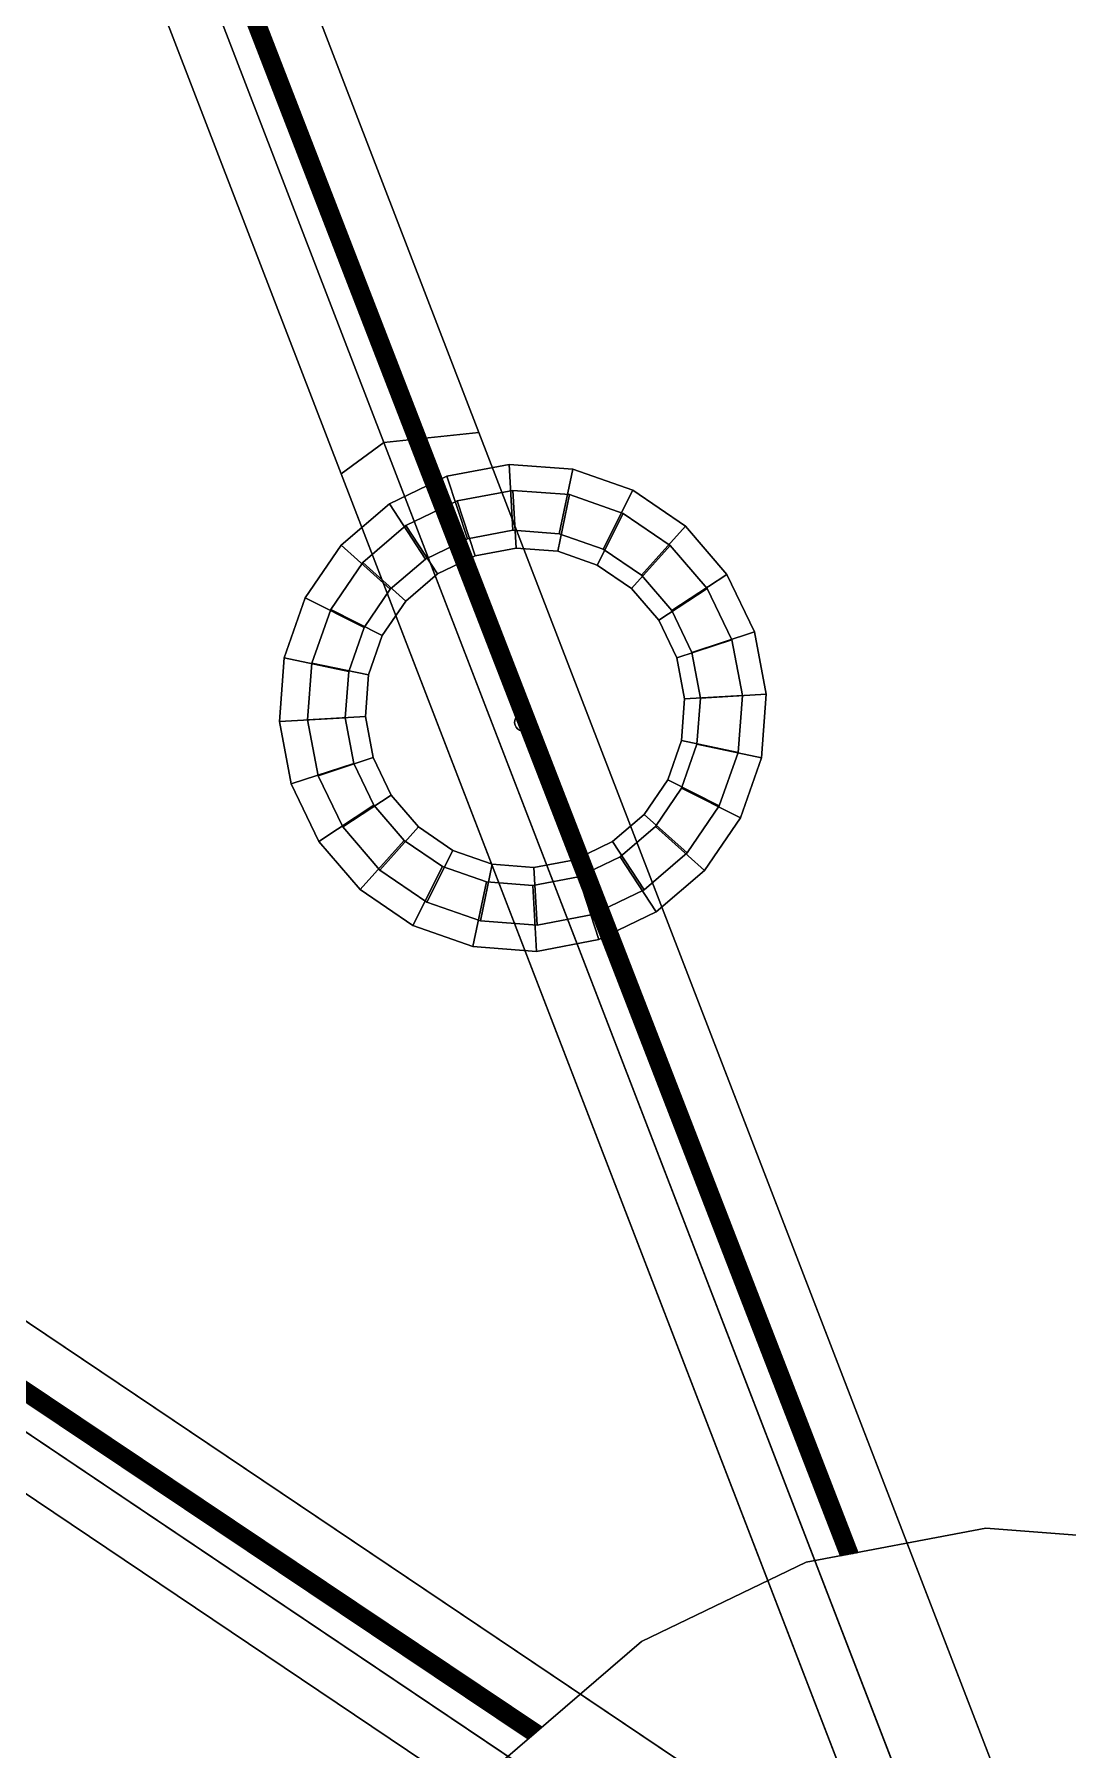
# Model space of a CAD drawing. Header units: inches. Extents: x -2 to 2474, y 1 to 287.
# Drawn here: x 166.411 to 166.795, y 175.683 to 176.321 of the extents above; entities that cross this region are included whole.
import ezdxf

# ---------------------------------------------------------------- set-up
doc = ezdxf.new("R2010")
doc.units = ezdxf.units.IN
doc.header["$MEASUREMENT"] = 0
doc.layers.add('DLX_LUM', color=7, linetype='Continuous', true_color=0xffd400)

msp = doc.modelspace()

# ---------------------------------------------------------------- linework, layer by layer
at = {"layer": 'DLX_LUM'}
for points in [[(166.71096, 175.75519, 0), (166.14616, 177.21334, 0)], [(166.14616, 177.21334, 0), (166.71096, 175.75519, 0)], [(166.71112, 175.75522, 0), (166.14626, 177.21357, 0)], [(166.14626, 177.21357, 0), (166.71112, 175.75522, 0)], [(166.71101, 175.7552, 0), (166.14628, 177.21319, 0)], [(166.14628, 177.21319, 0), (166.71101, 175.7552, 0)], [(166.7115, 175.75529, 0), (166.14655, 177.21385, 0)], [(166.14655, 177.21385, 0), (166.7115, 175.75529, 0)], [(166.71128, 175.75525, 0), (166.14659, 177.21313, 0)], [(166.14659, 177.21313, 0), (166.71128, 175.75525, 0)], [(166.71206, 175.7554, 0), (166.14702, 177.21418, 0)], [(166.14702, 177.21418, 0), (166.71206, 175.7554, 0)], [(166.71174, 175.75533, 0), (166.14708, 177.21315, 0)], [(166.14708, 177.21315, 0), (166.71174, 175.75533, 0)], [(166.71277, 175.75553, 0), (166.14765, 177.21453, 0)], [(166.14765, 177.21453, 0), (166.71277, 175.75553, 0)], [(166.71238, 175.75545, 0), (166.14771, 177.21327, 0)], [(166.14771, 177.21327, 0), (166.71238, 175.75545, 0)], [(166.71357, 175.75568, 0), (166.14837, 177.21487, 0)], [(166.14837, 177.21487, 0), (166.71357, 175.75568, 0)], [(166.71313, 175.7556, 0), (166.14845, 177.21347, 0)], [(166.14845, 177.21347, 0), (166.71313, 175.7556, 0)], [(166.71441, 175.75584, 0), (166.14916, 177.21519, 0)], [(166.14916, 177.21519, 0), (166.71441, 175.75584, 0)], [(166.14924, 177.21373, 0), (166.71396, 175.75575, 0)], [(166.71396, 175.75575, 0), (166.14924, 177.21373, 0)], [(166.14994, 177.21545, 0), (166.71524, 175.756, 0)], [(166.71524, 175.756, 0), (166.14994, 177.21545, 0)], [(166.15002, 177.21405, 0), (166.7148, 175.75591, 0)], [(166.7148, 175.75591, 0), (166.15002, 177.21405, 0)], [(166.15068, 177.21565, 0), (166.716, 175.75614, 0)], [(166.716, 175.75614, 0), (166.15068, 177.21565, 0)], [(166.15074, 177.21439, 0), (166.71561, 175.75606, 0)], [(166.71561, 175.75606, 0), (166.15074, 177.21439, 0)], [(166.15131, 177.21577, 0), (166.71663, 175.75626, 0)], [(166.71663, 175.75626, 0), (166.15131, 177.21577, 0)], [(166.15137, 177.21474, 0), (166.71631, 175.7562, 0)], [(166.71631, 175.7562, 0), (166.15137, 177.21474, 0)], [(166.1518, 177.21579, 0), (166.7171, 175.75635, 0)], [(166.7171, 175.75635, 0), (166.1518, 177.21579, 0)], [(166.15184, 177.21507, 0), (166.71687, 175.7563, 0)], [(166.71687, 175.7563, 0), (166.15184, 177.21507, 0)], [(166.15211, 177.21573, 0), (166.71737, 175.7564, 0)], [(166.71737, 175.7564, 0), (166.15211, 177.21573, 0)], [(166.15213, 177.21535, 0), (166.71725, 175.75638, 0)], [(166.71725, 175.75638, 0), (166.15213, 177.21535, 0)], [(166.15223, 177.21558, 0), (166.71742, 175.7564, 0)], [(166.71742, 175.7564, 0), (166.15223, 177.21558, 0)], [(166.57638, 176.17295, 0), (166.34686, 176.76831, 0)], [(166.34686, 176.76831, 0), (166.57638, 176.17295, 0)], [(166.34686, 176.76831, 0), (166.57638, 176.17295, 0)], [(166.57638, 176.17295, 0), (166.34686, 176.76831, 0)], [(166.54108, 176.16919, 0), (166.31156, 176.76454, 0)], [(166.31156, 176.76454, 0), (166.54108, 176.16919, 0)], [(166.54108, 176.16919, 0), (166.31156, 176.76454, 0)], [(166.31156, 176.76454, 0), (166.54108, 176.16919, 0)], [(166.52519, 176.15761, 0), (166.29567, 176.75297, 0)], [(166.29567, 176.75297, 0), (166.52519, 176.15761, 0)], [(166.29567, 176.75297, 0), (166.52519, 176.15761, 0)], [(166.52519, 176.15761, 0), (166.29567, 176.75297, 0)], [(166.59483, 175.68714, 0), (165.29177, 176.56057, 0)], [(165.29177, 176.56057, 0), (166.59483, 175.68714, 0)], [(166.59512, 175.68739, 0), (165.29185, 176.56097, 0)], [(165.29185, 176.56097, 0), (166.59512, 175.68739, 0)], [(166.59556, 175.68777, 0), (165.29205, 176.56151, 0)], [(165.29205, 176.56151, 0), (166.59556, 175.68777, 0)], [(166.59612, 175.68825, 0), (165.29236, 176.56215, 0)], [(165.29236, 176.56215, 0), (166.59612, 175.68825, 0)], [(166.59531, 175.68755, 0), (165.29268, 176.5607, 0)], [(165.29268, 176.5607, 0), (166.59531, 175.68755, 0)], [(166.59675, 175.68879, 0), (165.29276, 176.56285, 0)], [(165.29276, 176.56285, 0), (166.59675, 175.68879, 0)], [(166.59581, 175.68798, 0), (165.29314, 176.56116, 0)], [(165.29314, 176.56116, 0), (166.59581, 175.68798, 0)], [(166.59741, 175.68936, 0), (165.29322, 176.56356, 0)], [(165.29322, 176.56356, 0), (166.59741, 175.68936, 0)], [(166.5964, 175.68849, 0), (165.29362, 176.56175, 0)], [(165.29362, 176.56175, 0), (166.5964, 175.68849, 0)], [(165.29371, 176.56423, 0), (166.59807, 175.68992, 0)], [(166.59807, 175.68992, 0), (165.29371, 176.56423, 0)], [(165.29412, 176.56241, 0), (166.59706, 175.68905, 0)], [(166.59706, 175.68905, 0), (165.29412, 176.56241, 0)], [(165.2942, 176.56481, 0), (166.59866, 175.69043, 0)], [(166.59866, 175.69043, 0), (165.2942, 176.56481, 0)], [(165.29458, 176.56312, 0), (166.59772, 175.68962, 0)], [(166.59772, 175.68962, 0), (165.29458, 176.56312, 0)], [(165.29465, 176.56527, 0), (166.59916, 175.69086, 0)], [(166.59916, 175.69086, 0), (165.29465, 176.56527, 0)], [(165.29497, 176.56382, 0), (166.59835, 175.69017, 0)], [(166.59835, 175.69017, 0), (165.29497, 176.56382, 0)], [(165.29504, 176.56558, 0), (166.59953, 175.69118, 0)], [(166.59953, 175.69118, 0), (165.29504, 176.56558, 0)], [(165.29528, 176.56446, 0), (166.59891, 175.69064, 0)], [(166.59891, 175.69064, 0), (165.29528, 176.56446, 0)], [(165.29533, 176.5657, 0), (166.59974, 175.69136, 0)], [(166.59974, 175.69136, 0), (165.29533, 176.5657, 0)], [(165.29549, 176.565, 0), (166.59935, 175.69102, 0)], [(166.59935, 175.69102, 0), (165.29549, 176.565, 0)], [(165.29551, 176.56564, 0), (166.59978, 175.69139, 0)], [(166.59978, 175.69139, 0), (165.29551, 176.56564, 0)], [(165.29556, 176.5654, 0), (166.59965, 175.69128, 0)], [(166.59965, 175.69128, 0), (165.29556, 176.5654, 0)], [(166.59469, 175.68702, 0), (165.29183, 176.56033, 0)], [(165.29183, 176.56033, 0), (166.59469, 175.68702, 0)], [(166.59474, 175.68705, 0), (165.292, 176.56027, 0)], [(165.292, 176.56027, 0), (166.59474, 175.68705, 0)], [(166.59495, 175.68723, 0), (165.2923, 176.5604, 0)], [(165.2923, 176.5604, 0), (166.59495, 175.68723, 0)], [(166.54108, 176.16919, 0), (166.57638, 176.17295, 0)], [(166.57638, 176.17295, 0), (166.54108, 176.16919, 0)], [(166.57638, 176.17295, 0), (166.54108, 176.16919, 0)], [(166.54108, 176.16919, 0), (166.57638, 176.17295, 0)], [(166.57638, 176.17295, 0), (166.79282, 175.61154, 0)], [(166.79282, 175.61154, 0), (166.57638, 176.17295, 0)], [(166.57638, 176.17295, 0), (166.79802, 175.59805, 0)], [(166.79802, 175.59805, 0), (166.57638, 176.17295, 0)], [(166.52519, 176.15761, 0), (166.54108, 176.16919, 0)], [(166.54108, 176.16919, 0), (166.52519, 176.15761, 0)], [(166.52519, 176.15761, 0), (166.54108, 176.16919, 0)], [(166.54108, 176.16919, 0), (166.52519, 176.15761, 0)], [(166.75778, 175.6071, 0), (166.54108, 176.16919, 0)], [(166.54108, 176.16919, 0), (166.75778, 175.6071, 0)], [(166.54108, 176.16919, 0), (166.769, 175.57798, 0)], [(166.769, 175.57798, 0), (166.54108, 176.16919, 0)], [(166.56446, 176.15671, 0), (166.58772, 176.1611, 0)], [(166.58772, 176.1611, 0), (166.56446, 176.15671, 0)], [(166.58908, 176.13659, 0), (166.58772, 176.1611, 0)], [(166.58772, 176.1611, 0), (166.61134, 176.15931, 0)], [(166.58772, 176.1611, 0), (166.58908, 176.13659, 0)], [(166.61134, 176.15931, 0), (166.58772, 176.1611, 0)], [(166.60631, 176.13529, 0), (166.61134, 176.15931, 0)], [(166.61134, 176.15931, 0), (166.60631, 176.13529, 0)], [(166.61134, 176.15931, 0), (166.63368, 176.15148, 0)], [(166.63368, 176.15148, 0), (166.61134, 176.15931, 0)], [(166.73031, 175.62558, 0), (166.52519, 176.15761, 0)], [(166.75256, 175.56784, 0), (166.52519, 176.15761, 0)], [(166.52519, 176.15761, 0), (166.73031, 175.62558, 0)], [(166.52519, 176.15761, 0), (166.75256, 175.56784, 0)], [(166.54311, 176.14644, 0), (166.56446, 176.15671, 0)], [(166.56446, 176.15671, 0), (166.54311, 176.14644, 0)], [(166.57211, 176.13339, 0), (166.56446, 176.15671, 0)], [(166.56446, 176.15671, 0), (166.57211, 176.13339, 0)], [(166.52516, 176.13101, 0), (166.54311, 176.14644, 0)], [(166.54311, 176.14644, 0), (166.52516, 176.13101, 0)], [(166.55655, 176.1259, 0), (166.54311, 176.14644, 0)], [(166.54311, 176.14644, 0), (166.55655, 176.1259, 0)], [(166.56829, 176.14752, 0), (166.54923, 176.13836, 0)], [(166.54923, 176.13836, 0), (166.56829, 176.14752, 0)], [(166.58906, 176.15144, 0), (166.56829, 176.14752, 0)], [(166.56829, 176.14752, 0), (166.58906, 176.15144, 0)], [(166.56829, 176.14752, 0), (166.575, 176.12708, 0)], [(166.575, 176.12708, 0), (166.56829, 176.14752, 0)], [(166.61015, 176.14985, 0), (166.58906, 176.15144, 0)], [(166.58906, 176.15144, 0), (166.59026, 176.12996, 0)], [(166.59026, 176.12996, 0), (166.58906, 176.15144, 0)], [(166.58906, 176.15144, 0), (166.61015, 176.14985, 0)], [(166.61015, 176.14985, 0), (166.60574, 176.12879, 0)], [(166.60574, 176.12879, 0), (166.61015, 176.14985, 0)], [(166.6301, 176.14285, 0), (166.61015, 176.14985, 0)], [(166.61015, 176.14985, 0), (166.6301, 176.14285, 0)], [(166.62261, 176.12957, 0), (166.63368, 176.15148, 0)], [(166.63368, 176.15148, 0), (166.62261, 176.12957, 0)], [(166.63368, 176.15148, 0), (166.65324, 176.13813, 0)], [(166.65324, 176.13813, 0), (166.63368, 176.15148, 0)], [(166.6301, 176.14285, 0), (166.62039, 176.12366, 0)], [(166.62039, 176.12366, 0), (166.6301, 176.14285, 0)], [(166.64756, 176.13093, 0), (166.6301, 176.14285, 0)], [(166.6301, 176.14285, 0), (166.64756, 176.13093, 0)], [(166.54923, 176.13836, 0), (166.5332, 176.12457, 0)], [(166.5332, 176.12457, 0), (166.54923, 176.13836, 0)], [(166.54923, 176.13836, 0), (166.56101, 176.12035, 0)], [(166.56101, 176.12035, 0), (166.54923, 176.13836, 0)], [(166.55655, 176.1259, 0), (166.57211, 176.13339, 0)], [(166.57211, 176.13339, 0), (166.55655, 176.1259, 0)], [(166.57211, 176.13339, 0), (166.58908, 176.13659, 0)], [(166.58908, 176.13659, 0), (166.57211, 176.13339, 0)], [(166.58908, 176.13659, 0), (166.60631, 176.13529, 0)], [(166.60631, 176.13529, 0), (166.58908, 176.13659, 0)], [(166.60631, 176.13529, 0), (166.62261, 176.12957, 0)], [(166.62261, 176.12957, 0), (166.60631, 176.13529, 0)], [(166.63687, 176.11984, 0), (166.65324, 176.13813, 0)], [(166.65324, 176.13813, 0), (166.63687, 176.11984, 0)], [(166.65324, 176.13813, 0), (166.66867, 176.12017, 0)], [(166.66867, 176.12017, 0), (166.65324, 176.13813, 0)], [(166.51181, 176.11145, 0), (166.52516, 176.13101, 0)], [(166.52516, 176.13101, 0), (166.51181, 176.11145, 0)], [(166.54345, 176.11464, 0), (166.52516, 176.13101, 0)], [(166.52516, 176.13101, 0), (166.54345, 176.11464, 0)], [(166.56101, 176.12035, 0), (166.575, 176.12708, 0)], [(166.575, 176.12708, 0), (166.56101, 176.12035, 0)], [(166.575, 176.12708, 0), (166.59026, 176.12996, 0)], [(166.59026, 176.12996, 0), (166.575, 176.12708, 0)], [(166.59026, 176.12996, 0), (166.60574, 176.12879, 0)], [(166.60574, 176.12879, 0), (166.59026, 176.12996, 0)], [(166.60574, 176.12879, 0), (166.62039, 176.12366, 0)], [(166.62039, 176.12366, 0), (166.60574, 176.12879, 0)], [(166.62261, 176.12957, 0), (166.63687, 176.11984, 0)], [(166.63687, 176.11984, 0), (166.62261, 176.12957, 0)], [(166.64756, 176.13093, 0), (166.63322, 176.1149, 0)], [(166.63322, 176.1149, 0), (166.64756, 176.13093, 0)], [(166.66134, 176.1149, 0), (166.64756, 176.13093, 0)], [(166.64756, 176.13093, 0), (166.66134, 176.1149, 0)], [(166.5332, 176.12457, 0), (166.52128, 176.10711, 0)], [(166.52128, 176.10711, 0), (166.5332, 176.12457, 0)], [(166.5332, 176.12457, 0), (166.54923, 176.11023, 0)], [(166.54923, 176.11023, 0), (166.5332, 176.12457, 0)], [(166.54345, 176.11464, 0), (166.55655, 176.1259, 0)], [(166.55655, 176.1259, 0), (166.54345, 176.11464, 0)], [(166.54923, 176.11023, 0), (166.56101, 176.12035, 0)], [(166.56101, 176.12035, 0), (166.54923, 176.11023, 0)], [(166.62039, 176.12366, 0), (166.63322, 176.1149, 0)], [(166.63322, 176.1149, 0), (166.62039, 176.12366, 0)], [(166.53371, 176.10038, 0), (166.54345, 176.11464, 0)], [(166.54345, 176.11464, 0), (166.53371, 176.10038, 0)], [(166.63322, 176.1149, 0), (166.64334, 176.10313, 0)], [(166.64334, 176.10313, 0), (166.63322, 176.1149, 0)], [(166.63687, 176.11984, 0), (166.64813, 176.10674, 0)], [(166.64813, 176.10674, 0), (166.63687, 176.11984, 0)], [(166.66134, 176.1149, 0), (166.64334, 176.10313, 0)], [(166.64334, 176.10313, 0), (166.66134, 176.1149, 0)], [(166.64813, 176.10674, 0), (166.66867, 176.12017, 0)], [(166.66867, 176.12017, 0), (166.64813, 176.10674, 0)], [(166.67051, 176.09585, 0), (166.66134, 176.1149, 0)], [(166.66134, 176.1149, 0), (166.67051, 176.09585, 0)], [(166.66867, 176.12017, 0), (166.67894, 176.09883, 0)], [(166.67894, 176.09883, 0), (166.66867, 176.12017, 0)], [(166.50398, 176.08911, 0), (166.51181, 176.11145, 0)], [(166.51181, 176.11145, 0), (166.50398, 176.08911, 0)], [(166.53371, 176.10038, 0), (166.51181, 176.11145, 0)], [(166.51181, 176.11145, 0), (166.53371, 176.10038, 0)], [(166.54048, 176.09741, 0), (166.54923, 176.11023, 0)], [(166.54923, 176.11023, 0), (166.54048, 176.09741, 0)], [(166.52128, 176.10711, 0), (166.51429, 176.08716, 0)], [(166.51429, 176.08716, 0), (166.52128, 176.10711, 0)], [(166.52128, 176.10711, 0), (166.54048, 176.09741, 0)], [(166.54048, 176.09741, 0), (166.52128, 176.10711, 0)], [(166.64334, 176.10313, 0), (166.65007, 176.08913, 0)], [(166.65007, 176.08913, 0), (166.64334, 176.10313, 0)], [(166.64813, 176.10674, 0), (166.65562, 176.09118, 0)], [(166.65562, 176.09118, 0), (166.64813, 176.10674, 0)], [(166.528, 176.08408, 0), (166.53371, 176.10038, 0)], [(166.53371, 176.10038, 0), (166.528, 176.08408, 0)], [(166.53534, 176.08276, 0), (166.54048, 176.09741, 0)], [(166.54048, 176.09741, 0), (166.53534, 176.08276, 0)], [(166.67051, 176.09585, 0), (166.65007, 176.08913, 0)], [(166.65007, 176.08913, 0), (166.67051, 176.09585, 0)], [(166.65562, 176.09118, 0), (166.67894, 176.09883, 0)], [(166.67894, 176.09883, 0), (166.65562, 176.09118, 0)], [(166.67442, 176.07507, 0), (166.67051, 176.09585, 0)], [(166.67051, 176.09585, 0), (166.67442, 176.07507, 0)], [(166.67894, 176.09883, 0), (166.68332, 176.07557, 0)], [(166.68332, 176.07557, 0), (166.67894, 176.09883, 0)], [(166.50219, 176.06549, 0), (166.50398, 176.08911, 0)], [(166.50398, 176.08911, 0), (166.50219, 176.06549, 0)], [(166.528, 176.08408, 0), (166.50398, 176.08911, 0)], [(166.50398, 176.08911, 0), (166.528, 176.08408, 0)], [(166.65007, 176.08913, 0), (166.65294, 176.07387, 0)], [(166.65294, 176.07387, 0), (166.65007, 176.08913, 0)], [(166.65562, 176.09118, 0), (166.65882, 176.0742, 0)], [(166.65882, 176.0742, 0), (166.65562, 176.09118, 0)], [(166.51429, 176.08716, 0), (166.5127, 176.06608, 0)], [(166.5127, 176.06608, 0), (166.51429, 176.08716, 0)], [(166.51429, 176.08716, 0), (166.53534, 176.08276, 0)], [(166.53534, 176.08276, 0), (166.51429, 176.08716, 0)], [(166.5267, 176.06686, 0), (166.528, 176.08408, 0)], [(166.528, 176.08408, 0), (166.5267, 176.06686, 0)], [(166.53417, 176.06727, 0), (166.53534, 176.08276, 0)], [(166.53534, 176.08276, 0), (166.53417, 176.06727, 0)], [(166.65294, 176.07387, 0), (166.65177, 176.05839, 0)], [(166.65177, 176.05839, 0), (166.65294, 176.07387, 0)], [(166.67442, 176.07507, 0), (166.65294, 176.07387, 0)], [(166.65294, 176.07387, 0), (166.67442, 176.07507, 0)], [(166.65882, 176.0742, 0), (166.65752, 176.05698, 0)], [(166.65752, 176.05698, 0), (166.65882, 176.0742, 0)], [(166.68332, 176.07557, 0), (166.65882, 176.0742, 0)], [(166.65882, 176.0742, 0), (166.68332, 176.07557, 0)], [(166.67283, 176.05399, 0), (166.67442, 176.07507, 0)], [(166.67442, 176.07507, 0), (166.67283, 176.05399, 0)], [(166.68154, 176.05195, 0), (166.68332, 176.07557, 0)], [(166.68332, 176.07557, 0), (166.68154, 176.05195, 0)], [(166.5267, 176.06686, 0), (166.50219, 176.06549, 0)], [(166.50219, 176.06549, 0), (166.5267, 176.06686, 0)], [(166.50219, 176.06549, 0), (166.50658, 176.04223, 0)], [(166.50658, 176.04223, 0), (166.50219, 176.06549, 0)], [(166.53417, 176.06727, 0), (166.5127, 176.06608, 0)], [(166.5127, 176.06608, 0), (166.53417, 176.06727, 0)], [(166.5127, 176.06608, 0), (166.51661, 176.0453, 0)], [(166.51661, 176.0453, 0), (166.5127, 176.06608, 0)], [(166.5299, 176.04988, 0), (166.5267, 176.06686, 0)], [(166.5267, 176.06686, 0), (166.5299, 176.04988, 0)], [(166.53705, 176.05201, 0), (166.53417, 176.06727, 0)], [(166.53417, 176.06727, 0), (166.53705, 176.05201, 0)], [(166.58977, 176.06579, 0), (166.58971, 176.06495, 0)], [(166.58971, 176.06495, 0), (166.58977, 176.06579, 0)], [(166.58971, 176.06495, 0), (166.58977, 176.06579, 0)], [(166.58977, 176.06579, 0), (166.58971, 176.06495, 0)], [(166.58971, 176.06495, 0), (166.58986, 176.06412, 0)], [(166.58986, 176.06412, 0), (166.58971, 176.06495, 0)], [(166.58971, 176.06495, 0), (166.58971, 176.06495, 0)], [(166.58986, 176.06412, 0), (166.58971, 176.06495, 0)], [(166.58971, 176.06495, 0), (166.58971, 176.06495, 0)], [(166.58971, 176.06495, 0), (166.58986, 176.06412, 0)], [(166.59005, 176.06659, 0), (166.58977, 176.06579, 0)], [(166.58977, 176.06579, 0), (166.59005, 176.06659, 0)], [(166.58977, 176.06579, 0), (166.59005, 176.06659, 0)], [(166.59005, 176.06659, 0), (166.58977, 176.06579, 0)], [(166.58977, 176.06579, 0), (166.58977, 176.06579, 0)], [(166.58977, 176.06579, 0), (166.58977, 176.06579, 0)], [(166.58986, 176.06412, 0), (166.59023, 176.06335, 0)], [(166.59023, 176.06335, 0), (166.58986, 176.06412, 0)], [(166.58986, 176.06412, 0), (166.58986, 176.06412, 0)], [(166.59023, 176.06335, 0), (166.58986, 176.06412, 0)], [(166.58986, 176.06412, 0), (166.58986, 176.06412, 0)], [(166.58986, 176.06412, 0), (166.59023, 176.06335, 0)], [(166.59053, 176.06729, 0), (166.59005, 176.06659, 0)], [(166.59005, 176.06659, 0), (166.59053, 176.06729, 0)], [(166.59005, 176.06659, 0), (166.59053, 176.06729, 0)], [(166.59053, 176.06729, 0), (166.59005, 176.06659, 0)], [(166.59005, 176.06659, 0), (166.59005, 176.06659, 0)], [(166.59005, 176.06659, 0), (166.59005, 176.06659, 0)], [(166.59023, 176.06335, 0), (166.59078, 176.06271, 0)], [(166.59078, 176.06271, 0), (166.59023, 176.06335, 0)], [(166.59023, 176.06335, 0), (166.59023, 176.06335, 0)], [(166.59078, 176.06271, 0), (166.59023, 176.06335, 0)], [(166.59023, 176.06335, 0), (166.59023, 176.06335, 0)], [(166.59023, 176.06335, 0), (166.59078, 176.06271, 0)], [(166.59117, 176.06784, 0), (166.59053, 176.06729, 0)], [(166.59053, 176.06729, 0), (166.59117, 176.06784, 0)], [(166.59053, 176.06729, 0), (166.59117, 176.06784, 0)], [(166.59117, 176.06784, 0), (166.59053, 176.06729, 0)], [(166.59053, 176.06729, 0), (166.59053, 176.06729, 0)], [(166.59053, 176.06729, 0), (166.59053, 176.06729, 0)], [(166.59193, 176.0682, 0), (166.59117, 176.06784, 0)], [(166.59117, 176.06784, 0), (166.59193, 176.0682, 0)], [(166.59117, 176.06784, 0), (166.59193, 176.0682, 0)], [(166.59193, 176.0682, 0), (166.59117, 176.06784, 0)], [(166.59117, 176.06784, 0), (166.59117, 176.06784, 0)], [(166.59117, 176.06784, 0), (166.59117, 176.06784, 0)], [(166.59276, 176.06836, 0), (166.59193, 176.0682, 0)], [(166.59193, 176.0682, 0), (166.59276, 176.06836, 0)], [(166.59276, 176.06836, 0), (166.59193, 176.0682, 0)], [(166.59193, 176.0682, 0), (166.59276, 176.06836, 0)], [(166.59193, 176.0682, 0), (166.59193, 176.0682, 0)], [(166.59193, 176.0682, 0), (166.59193, 176.0682, 0)], [(166.5936, 176.0683, 0), (166.59276, 176.06836, 0)], [(166.59276, 176.06836, 0), (166.59276, 176.06836, 0)], [(166.59276, 176.06836, 0), (166.5936, 176.0683, 0)], [(166.5936, 176.0683, 0), (166.59276, 176.06836, 0)], [(166.59276, 176.06836, 0), (166.59276, 176.06836, 0)], [(166.59276, 176.06836, 0), (166.5936, 176.0683, 0)], [(166.5944, 176.06802, 0), (166.5936, 176.0683, 0)], [(166.5936, 176.0683, 0), (166.5936, 176.0683, 0)], [(166.5936, 176.0683, 0), (166.5944, 176.06802, 0)], [(166.5944, 176.06802, 0), (166.5936, 176.0683, 0)], [(166.5936, 176.0683, 0), (166.5936, 176.0683, 0)], [(166.5936, 176.0683, 0), (166.5944, 176.06802, 0)], [(166.5951, 176.06754, 0), (166.5944, 176.06802, 0)], [(166.5944, 176.06802, 0), (166.5944, 176.06802, 0)], [(166.5944, 176.06802, 0), (166.5951, 176.06754, 0)], [(166.5951, 176.06754, 0), (166.5944, 176.06802, 0)], [(166.5944, 176.06802, 0), (166.5944, 176.06802, 0)], [(166.5944, 176.06802, 0), (166.5951, 176.06754, 0)], [(166.59472, 176.06241, 0), (166.59535, 176.06297, 0)], [(166.59535, 176.06297, 0), (166.59472, 176.06241, 0)], [(166.59472, 176.06241, 0), (166.59535, 176.06297, 0)], [(166.59535, 176.06297, 0), (166.59472, 176.06241, 0)], [(166.59565, 176.0669, 0), (166.5951, 176.06754, 0)], [(166.5951, 176.06754, 0), (166.5951, 176.06754, 0)], [(166.5951, 176.06754, 0), (166.59565, 176.0669, 0)], [(166.59565, 176.0669, 0), (166.5951, 176.06754, 0)], [(166.5951, 176.06754, 0), (166.5951, 176.06754, 0)], [(166.5951, 176.06754, 0), (166.59565, 176.0669, 0)], [(166.59535, 176.06297, 0), (166.59583, 176.06367, 0)], [(166.59583, 176.06367, 0), (166.59535, 176.06297, 0)], [(166.59535, 176.06297, 0), (166.59583, 176.06367, 0)], [(166.59583, 176.06367, 0), (166.59535, 176.06297, 0)], [(166.59535, 176.06297, 0), (166.59535, 176.06297, 0)], [(166.59535, 176.06297, 0), (166.59535, 176.06297, 0)], [(166.59602, 176.06614, 0), (166.59565, 176.0669, 0)], [(166.59565, 176.0669, 0), (166.59565, 176.0669, 0)], [(166.59565, 176.0669, 0), (166.59602, 176.06614, 0)], [(166.59602, 176.06614, 0), (166.59565, 176.0669, 0)], [(166.59565, 176.0669, 0), (166.59565, 176.0669, 0)], [(166.59565, 176.0669, 0), (166.59602, 176.06614, 0)], [(166.59583, 176.06367, 0), (166.59611, 176.06446, 0)], [(166.59611, 176.06446, 0), (166.59583, 176.06367, 0)], [(166.59583, 176.06367, 0), (166.59611, 176.06446, 0)], [(166.59611, 176.06446, 0), (166.59583, 176.06367, 0)], [(166.59583, 176.06367, 0), (166.59583, 176.06367, 0)], [(166.59583, 176.06367, 0), (166.59583, 176.06367, 0)], [(166.59618, 176.06531, 0), (166.59602, 176.06614, 0)], [(166.59602, 176.06614, 0), (166.59602, 176.06614, 0)], [(166.59602, 176.06614, 0), (166.59618, 176.06531, 0)], [(166.59618, 176.06531, 0), (166.59602, 176.06614, 0)], [(166.59602, 176.06614, 0), (166.59602, 176.06614, 0)], [(166.59602, 176.06614, 0), (166.59618, 176.06531, 0)], [(166.59611, 176.06446, 0), (166.59618, 176.06531, 0)], [(166.59618, 176.06531, 0), (166.59611, 176.06446, 0)], [(166.59611, 176.06446, 0), (166.59618, 176.06531, 0)], [(166.59618, 176.06531, 0), (166.59611, 176.06446, 0)], [(166.59611, 176.06446, 0), (166.59611, 176.06446, 0)], [(166.59611, 176.06446, 0), (166.59611, 176.06446, 0)], [(166.59618, 176.06531, 0), (166.59618, 176.06531, 0)], [(166.59618, 176.06531, 0), (166.59618, 176.06531, 0)], [(166.59078, 176.06271, 0), (166.59148, 176.06223, 0)], [(166.59148, 176.06223, 0), (166.59078, 176.06271, 0)], [(166.59078, 176.06271, 0), (166.59078, 176.06271, 0)], [(166.59148, 176.06223, 0), (166.59078, 176.06271, 0)], [(166.59078, 176.06271, 0), (166.59078, 176.06271, 0)], [(166.59078, 176.06271, 0), (166.59148, 176.06223, 0)], [(166.59148, 176.06223, 0), (166.59228, 176.06196, 0)], [(166.59228, 176.06196, 0), (166.59148, 176.06223, 0)], [(166.59148, 176.06223, 0), (166.59148, 176.06223, 0)], [(166.59228, 176.06196, 0), (166.59148, 176.06223, 0)], [(166.59148, 176.06223, 0), (166.59148, 176.06223, 0)], [(166.59148, 176.06223, 0), (166.59228, 176.06196, 0)], [(166.59228, 176.06196, 0), (166.59312, 176.06189, 0)], [(166.59312, 176.06189, 0), (166.59228, 176.06196, 0)], [(166.59228, 176.06196, 0), (166.59228, 176.06196, 0)], [(166.59312, 176.06189, 0), (166.59228, 176.06196, 0)], [(166.59228, 176.06196, 0), (166.59228, 176.06196, 0)], [(166.59228, 176.06196, 0), (166.59312, 176.06189, 0)], [(166.59312, 176.06189, 0), (166.59395, 176.06205, 0)], [(166.59395, 176.06205, 0), (166.59312, 176.06189, 0)], [(166.59395, 176.06205, 0), (166.59312, 176.06189, 0)], [(166.59312, 176.06189, 0), (166.59395, 176.06205, 0)], [(166.59312, 176.06189, 0), (166.59312, 176.06189, 0)], [(166.59312, 176.06189, 0), (166.59312, 176.06189, 0)], [(166.59395, 176.06205, 0), (166.59472, 176.06241, 0)], [(166.59472, 176.06241, 0), (166.59395, 176.06205, 0)], [(166.59395, 176.06205, 0), (166.59472, 176.06241, 0)], [(166.59472, 176.06241, 0), (166.59395, 176.06205, 0)], [(166.59395, 176.06205, 0), (166.59395, 176.06205, 0)], [(166.59395, 176.06205, 0), (166.59395, 176.06205, 0)], [(166.59472, 176.06241, 0), (166.59472, 176.06241, 0)], [(166.59472, 176.06241, 0), (166.59472, 176.06241, 0)], [(166.65177, 176.05839, 0), (166.64664, 176.04374, 0)], [(166.64664, 176.04374, 0), (166.65177, 176.05839, 0)], [(166.67283, 176.05399, 0), (166.65177, 176.05839, 0)], [(166.65177, 176.05839, 0), (166.67283, 176.05399, 0)], [(166.65752, 176.05698, 0), (166.6518, 176.04068, 0)], [(166.6518, 176.04068, 0), (166.65752, 176.05698, 0)], [(166.65752, 176.05698, 0), (166.68154, 176.05195, 0)], [(166.68154, 176.05195, 0), (166.65752, 176.05698, 0)], [(166.51661, 176.0453, 0), (166.53705, 176.05201, 0)], [(166.53705, 176.05201, 0), (166.51661, 176.0453, 0)], [(166.54378, 176.03802, 0), (166.53705, 176.05201, 0)], [(166.53705, 176.05201, 0), (166.54378, 176.03802, 0)], [(166.66584, 176.03404, 0), (166.67283, 176.05399, 0)], [(166.67283, 176.05399, 0), (166.66584, 176.03404, 0)], [(166.67371, 176.02961, 0), (166.68154, 176.05195, 0)], [(166.68154, 176.05195, 0), (166.67371, 176.02961, 0)], [(166.5299, 176.04988, 0), (166.50658, 176.04223, 0)], [(166.50658, 176.04223, 0), (166.5299, 176.04988, 0)], [(166.51661, 176.0453, 0), (166.52578, 176.02625, 0)], [(166.52578, 176.02625, 0), (166.51661, 176.0453, 0)], [(166.53738, 176.03432, 0), (166.5299, 176.04988, 0)], [(166.5299, 176.04988, 0), (166.53738, 176.03432, 0)], [(166.64664, 176.04374, 0), (166.63788, 176.03092, 0)], [(166.63788, 176.03092, 0), (166.64664, 176.04374, 0)], [(166.66584, 176.03404, 0), (166.64664, 176.04374, 0)], [(166.64664, 176.04374, 0), (166.66584, 176.03404, 0)], [(166.50658, 176.04223, 0), (166.51684, 176.02088, 0)], [(166.51684, 176.02088, 0), (166.50658, 176.04223, 0)], [(166.52578, 176.02625, 0), (166.54378, 176.03802, 0)], [(166.54378, 176.03802, 0), (166.52578, 176.02625, 0)], [(166.5539, 176.02625, 0), (166.54378, 176.03802, 0)], [(166.54378, 176.03802, 0), (166.5539, 176.02625, 0)], [(166.6518, 176.04068, 0), (166.64207, 176.02642, 0)], [(166.64207, 176.02642, 0), (166.6518, 176.04068, 0)], [(166.6518, 176.04068, 0), (166.67371, 176.02961, 0)], [(166.67371, 176.02961, 0), (166.6518, 176.04068, 0)], [(166.53738, 176.03432, 0), (166.51684, 176.02088, 0)], [(166.51684, 176.02088, 0), (166.53738, 176.03432, 0)], [(166.54865, 176.02122, 0), (166.53738, 176.03432, 0)], [(166.53738, 176.03432, 0), (166.54865, 176.02122, 0)], [(166.63788, 176.03092, 0), (166.62611, 176.02079, 0)], [(166.62611, 176.02079, 0), (166.63788, 176.03092, 0)], [(166.65392, 176.01658, 0), (166.63788, 176.03092, 0)], [(166.63788, 176.03092, 0), (166.65392, 176.01658, 0)], [(166.65392, 176.01658, 0), (166.66584, 176.03404, 0)], [(166.66584, 176.03404, 0), (166.65392, 176.01658, 0)], [(166.52578, 176.02625, 0), (166.53956, 176.01022, 0)], [(166.53956, 176.01022, 0), (166.52578, 176.02625, 0)], [(166.53956, 176.01022, 0), (166.5539, 176.02625, 0)], [(166.5539, 176.02625, 0), (166.53956, 176.01022, 0)], [(166.56672, 176.01749, 0), (166.5539, 176.02625, 0)], [(166.5539, 176.02625, 0), (166.56672, 176.01749, 0)], [(166.64207, 176.02642, 0), (166.62897, 176.01515, 0)], [(166.62897, 176.01515, 0), (166.64207, 176.02642, 0)], [(166.64207, 176.02642, 0), (166.66036, 176.01005, 0)], [(166.66036, 176.01005, 0), (166.64207, 176.02642, 0)], [(166.66036, 176.01005, 0), (166.67371, 176.02961, 0)], [(166.67371, 176.02961, 0), (166.66036, 176.01005, 0)], [(166.51684, 176.02088, 0), (166.53228, 176.00293, 0)], [(166.53228, 176.00293, 0), (166.51684, 176.02088, 0)], [(166.54865, 176.02122, 0), (166.53228, 176.00293, 0)], [(166.53228, 176.00293, 0), (166.54865, 176.02122, 0)], [(166.56291, 176.01148, 0), (166.54865, 176.02122, 0)], [(166.54865, 176.02122, 0), (166.56291, 176.01148, 0)], [(166.62611, 176.02079, 0), (166.61212, 176.01407, 0)], [(166.61212, 176.01407, 0), (166.62611, 176.02079, 0)], [(166.63788, 176.00279, 0), (166.62611, 176.02079, 0)], [(166.62611, 176.02079, 0), (166.63788, 176.00279, 0)], [(166.55702, 175.9983, 0), (166.56672, 176.01749, 0)], [(166.56672, 176.01749, 0), (166.55702, 175.9983, 0)], [(166.58138, 176.01236, 0), (166.56672, 176.01749, 0)], [(166.56672, 176.01749, 0), (166.58138, 176.01236, 0)], [(166.57697, 175.9913, 0), (166.58138, 176.01236, 0)], [(166.58138, 176.01236, 0), (166.57697, 175.9913, 0)], [(166.59686, 176.01119, 0), (166.58138, 176.01236, 0)], [(166.58138, 176.01236, 0), (166.59686, 176.01119, 0)], [(166.61212, 176.01407, 0), (166.59686, 176.01119, 0)], [(166.59686, 176.01119, 0), (166.61212, 176.01407, 0)], [(166.61883, 175.99363, 0), (166.61212, 176.01407, 0)], [(166.61212, 176.01407, 0), (166.61883, 175.99363, 0)], [(166.62897, 176.01515, 0), (166.6134, 176.00767, 0)], [(166.6134, 176.00767, 0), (166.62897, 176.01515, 0)], [(166.62897, 176.01515, 0), (166.6424, 175.99462, 0)], [(166.6424, 175.99462, 0), (166.62897, 176.01515, 0)], [(166.63788, 176.00279, 0), (166.65392, 176.01658, 0)], [(166.65392, 176.01658, 0), (166.63788, 176.00279, 0)], [(166.53956, 176.01022, 0), (166.55702, 175.9983, 0)], [(166.55702, 175.9983, 0), (166.53956, 176.01022, 0)], [(166.56291, 176.01148, 0), (166.55184, 175.98958, 0)], [(166.55184, 175.98958, 0), (166.56291, 176.01148, 0)], [(166.57921, 176.00577, 0), (166.56291, 176.01148, 0)], [(166.56291, 176.01148, 0), (166.57921, 176.00577, 0)], [(166.57921, 176.00577, 0), (166.57418, 175.98175, 0)], [(166.57418, 175.98175, 0), (166.57921, 176.00577, 0)], [(166.59643, 176.00447, 0), (166.57921, 176.00577, 0)], [(166.57921, 176.00577, 0), (166.59643, 176.00447, 0)], [(166.6134, 176.00767, 0), (166.59643, 176.00447, 0)], [(166.59643, 176.00447, 0), (166.6134, 176.00767, 0)], [(166.59806, 175.98971, 0), (166.59686, 176.01119, 0)], [(166.59686, 176.01119, 0), (166.59806, 175.98971, 0)], [(166.6134, 176.00767, 0), (166.62106, 175.98435, 0)], [(166.62106, 175.98435, 0), (166.6134, 176.00767, 0)], [(166.6424, 175.99462, 0), (166.66036, 176.01005, 0)], [(166.66036, 176.01005, 0), (166.6424, 175.99462, 0)], [(166.53228, 176.00293, 0), (166.55184, 175.98958, 0)], [(166.55184, 175.98958, 0), (166.53228, 176.00293, 0)], [(166.59643, 176.00447, 0), (166.5978, 175.97996, 0)], [(166.5978, 175.97996, 0), (166.59643, 176.00447, 0)], [(166.61883, 175.99363, 0), (166.63788, 176.00279, 0)], [(166.63788, 176.00279, 0), (166.61883, 175.99363, 0)], [(166.55702, 175.9983, 0), (166.57697, 175.9913, 0)], [(166.57697, 175.9913, 0), (166.55702, 175.9983, 0)], [(166.59806, 175.98971, 0), (166.61883, 175.99363, 0)], [(166.61883, 175.99363, 0), (166.59806, 175.98971, 0)], [(166.62106, 175.98435, 0), (166.6424, 175.99462, 0)], [(166.6424, 175.99462, 0), (166.62106, 175.98435, 0)], [(166.55184, 175.98958, 0), (166.57418, 175.98175, 0)], [(166.57418, 175.98175, 0), (166.55184, 175.98958, 0)], [(166.57697, 175.9913, 0), (166.59806, 175.98971, 0)], [(166.59806, 175.98971, 0), (166.57697, 175.9913, 0)], [(166.57418, 175.98175, 0), (166.5978, 175.97996, 0)], [(166.5978, 175.97996, 0), (166.57418, 175.98175, 0)], [(166.5978, 175.97996, 0), (166.62106, 175.98435, 0)], [(166.62106, 175.98435, 0), (166.5978, 175.97996, 0)], [(166.75217, 175.61087, 0), (166.24091, 175.95474, 0)], [(166.24091, 175.95474, 0), (166.73031, 175.62558, 0)], [(166.24091, 175.95474, 0), (166.75217, 175.61087, 0)], [(166.73031, 175.62558, 0), (166.24091, 175.95474, 0)], [(166.75351, 175.56865, 0), (166.21415, 175.93141, 0)], [(166.21415, 175.93141, 0), (166.75351, 175.56865, 0)], [(166.21415, 175.93141, 0), (166.75182, 175.56978, 0)], [(166.75182, 175.56978, 0), (166.21415, 175.93141, 0)], [(166.74058, 175.55446, 0), (166.20777, 175.91282, 0)], [(166.74058, 175.55446, 0), (166.20777, 175.91282, 0)], [(166.20777, 175.91282, 0), (166.74058, 175.55446, 0)], [(166.20777, 175.91282, 0), (166.74058, 175.55446, 0)], [(166.69816, 175.75277, 0), (166.76492, 175.76537, 0)], [(166.76492, 175.76537, 0), (166.69816, 175.75277, 0)], [(166.76492, 175.76537, 0), (166.69816, 175.75277, 0)], [(166.69816, 175.75277, 0), (166.76492, 175.76537, 0)], [(166.76492, 175.76537, 0), (166.83266, 175.76025, 0)], [(166.83266, 175.76025, 0), (166.76492, 175.76537, 0)], [(166.76492, 175.76537, 0), (166.76492, 175.76537, 0)], [(166.83266, 175.76025, 0), (166.76492, 175.76537, 0)], [(166.76492, 175.76537, 0), (166.76492, 175.76537, 0)], [(166.76492, 175.76537, 0), (166.83266, 175.76025, 0)], [(166.63693, 175.72333, 0), (166.69816, 175.75277, 0)], [(166.69816, 175.75277, 0), (166.63693, 175.72333, 0)], [(166.69816, 175.75277, 0), (166.63693, 175.72333, 0)], [(166.63693, 175.72333, 0), (166.69816, 175.75277, 0)], [(166.69816, 175.75277, 0), (166.69816, 175.75277, 0)], [(166.69816, 175.75277, 0), (166.69816, 175.75277, 0)], [(166.71096, 175.75519, 0), (166.71112, 175.75522, 0)], [(166.71112, 175.75522, 0), (166.71096, 175.75519, 0)], [(166.71101, 175.7552, 0), (166.71096, 175.75519, 0)], [(166.71096, 175.75519, 0), (166.71101, 175.7552, 0)], [(166.71128, 175.75525, 0), (166.71101, 175.7552, 0)], [(166.71101, 175.7552, 0), (166.71128, 175.75525, 0)], [(166.71112, 175.75522, 0), (166.7115, 175.75529, 0)], [(166.7115, 175.75529, 0), (166.71112, 175.75522, 0)], [(166.71174, 175.75533, 0), (166.71128, 175.75525, 0)], [(166.71128, 175.75525, 0), (166.71174, 175.75533, 0)], [(166.7115, 175.75529, 0), (166.71206, 175.7554, 0)], [(166.71206, 175.7554, 0), (166.7115, 175.75529, 0)], [(166.71238, 175.75545, 0), (166.71174, 175.75533, 0)], [(166.71174, 175.75533, 0), (166.71238, 175.75545, 0)], [(166.71206, 175.7554, 0), (166.71277, 175.75553, 0)], [(166.71277, 175.75553, 0), (166.71206, 175.7554, 0)], [(166.71313, 175.7556, 0), (166.71238, 175.75545, 0)], [(166.71238, 175.75545, 0), (166.71313, 175.7556, 0)], [(166.71277, 175.75553, 0), (166.71357, 175.75568, 0)], [(166.71357, 175.75568, 0), (166.71277, 175.75553, 0)], [(166.71396, 175.75575, 0), (166.71313, 175.7556, 0)], [(166.71313, 175.7556, 0), (166.71396, 175.75575, 0)], [(166.71357, 175.75568, 0), (166.71441, 175.75584, 0)], [(166.71441, 175.75584, 0), (166.71357, 175.75568, 0)], [(166.7148, 175.75591, 0), (166.71396, 175.75575, 0)], [(166.71396, 175.75575, 0), (166.7148, 175.75591, 0)], [(166.71441, 175.75584, 0), (166.71524, 175.756, 0)], [(166.71524, 175.756, 0), (166.71441, 175.75584, 0)], [(166.71561, 175.75606, 0), (166.7148, 175.75591, 0)], [(166.7148, 175.75591, 0), (166.71561, 175.75606, 0)], [(166.71524, 175.756, 0), (166.716, 175.75614, 0)], [(166.716, 175.75614, 0), (166.71524, 175.756, 0)], [(166.71631, 175.7562, 0), (166.71561, 175.75606, 0)], [(166.71561, 175.75606, 0), (166.71631, 175.7562, 0)], [(166.716, 175.75614, 0), (166.71663, 175.75626, 0)], [(166.71663, 175.75626, 0), (166.716, 175.75614, 0)], [(166.71687, 175.7563, 0), (166.71631, 175.7562, 0)], [(166.71631, 175.7562, 0), (166.71687, 175.7563, 0)], [(166.71663, 175.75626, 0), (166.7171, 175.75635, 0)], [(166.7171, 175.75635, 0), (166.71663, 175.75626, 0)], [(166.71725, 175.75638, 0), (166.71687, 175.7563, 0)], [(166.71687, 175.7563, 0), (166.71725, 175.75638, 0)], [(166.7171, 175.75635, 0), (166.71737, 175.7564, 0)], [(166.71737, 175.7564, 0), (166.7171, 175.75635, 0)], [(166.71742, 175.7564, 0), (166.71725, 175.75638, 0)], [(166.71725, 175.75638, 0), (166.71742, 175.7564, 0)], [(166.71737, 175.7564, 0), (166.71742, 175.7564, 0)], [(166.71742, 175.7564, 0), (166.71737, 175.7564, 0)], [(166.58541, 175.67905, 0), (166.63693, 175.72333, 0)], [(166.63693, 175.72333, 0), (166.58541, 175.67905, 0)], [(166.63693, 175.72333, 0), (166.58541, 175.67905, 0)], [(166.58541, 175.67905, 0), (166.63693, 175.72333, 0)], [(166.63693, 175.72333, 0), (166.63693, 175.72333, 0)], [(166.63693, 175.72333, 0), (166.63693, 175.72333, 0)], [(166.59469, 175.68702, 0), (166.59483, 175.68714, 0)], [(166.59483, 175.68714, 0), (166.59469, 175.68702, 0)], [(166.59474, 175.68705, 0), (166.59469, 175.68702, 0)], [(166.59469, 175.68702, 0), (166.59474, 175.68705, 0)], [(166.59495, 175.68723, 0), (166.59474, 175.68705, 0)], [(166.59474, 175.68705, 0), (166.59495, 175.68723, 0)], [(166.59483, 175.68714, 0), (166.59512, 175.68739, 0)], [(166.59512, 175.68739, 0), (166.59483, 175.68714, 0)], [(166.59531, 175.68755, 0), (166.59495, 175.68723, 0)], [(166.59495, 175.68723, 0), (166.59531, 175.68755, 0)], [(166.59512, 175.68739, 0), (166.59556, 175.68777, 0)], [(166.59556, 175.68777, 0), (166.59512, 175.68739, 0)], [(166.59581, 175.68798, 0), (166.59531, 175.68755, 0)], [(166.59531, 175.68755, 0), (166.59581, 175.68798, 0)], [(166.59556, 175.68777, 0), (166.59612, 175.68825, 0)], [(166.59612, 175.68825, 0), (166.59556, 175.68777, 0)], [(166.5964, 175.68849, 0), (166.59581, 175.68798, 0)], [(166.59581, 175.68798, 0), (166.5964, 175.68849, 0)], [(166.59612, 175.68825, 0), (166.59675, 175.68879, 0)], [(166.59675, 175.68879, 0), (166.59612, 175.68825, 0)], [(166.59706, 175.68905, 0), (166.5964, 175.68849, 0)], [(166.5964, 175.68849, 0), (166.59706, 175.68905, 0)], [(166.59675, 175.68879, 0), (166.59741, 175.68936, 0)], [(166.59741, 175.68936, 0), (166.59675, 175.68879, 0)], [(166.59772, 175.68962, 0), (166.59706, 175.68905, 0)], [(166.59706, 175.68905, 0), (166.59772, 175.68962, 0)], [(166.59741, 175.68936, 0), (166.59807, 175.68992, 0)], [(166.59807, 175.68992, 0), (166.59741, 175.68936, 0)], [(166.59835, 175.69017, 0), (166.59772, 175.68962, 0)], [(166.59772, 175.68962, 0), (166.59835, 175.69017, 0)], [(166.59807, 175.68992, 0), (166.59866, 175.69043, 0)], [(166.59866, 175.69043, 0), (166.59807, 175.68992, 0)], [(166.59891, 175.69064, 0), (166.59835, 175.69017, 0)], [(166.59835, 175.69017, 0), (166.59891, 175.69064, 0)], [(166.59866, 175.69043, 0), (166.59916, 175.69086, 0)], [(166.59916, 175.69086, 0), (166.59866, 175.69043, 0)], [(166.59935, 175.69102, 0), (166.59891, 175.69064, 0)], [(166.59891, 175.69064, 0), (166.59935, 175.69102, 0)], [(166.59916, 175.69086, 0), (166.59953, 175.69118, 0)], [(166.59953, 175.69118, 0), (166.59916, 175.69086, 0)], [(166.59965, 175.69128, 0), (166.59935, 175.69102, 0)], [(166.59935, 175.69102, 0), (166.59965, 175.69128, 0)], [(166.59953, 175.69118, 0), (166.59974, 175.69136, 0)], [(166.59974, 175.69136, 0), (166.59953, 175.69118, 0)], [(166.59978, 175.69139, 0), (166.59965, 175.69128, 0)], [(166.59965, 175.69128, 0), (166.59978, 175.69139, 0)], [(166.59974, 175.69136, 0), (166.59978, 175.69139, 0)], [(166.59978, 175.69139, 0), (166.59974, 175.69136, 0)]]:
    msp.add_polyline3d(points, dxfattribs=at)

doc.saveas('drawing.dxf')
